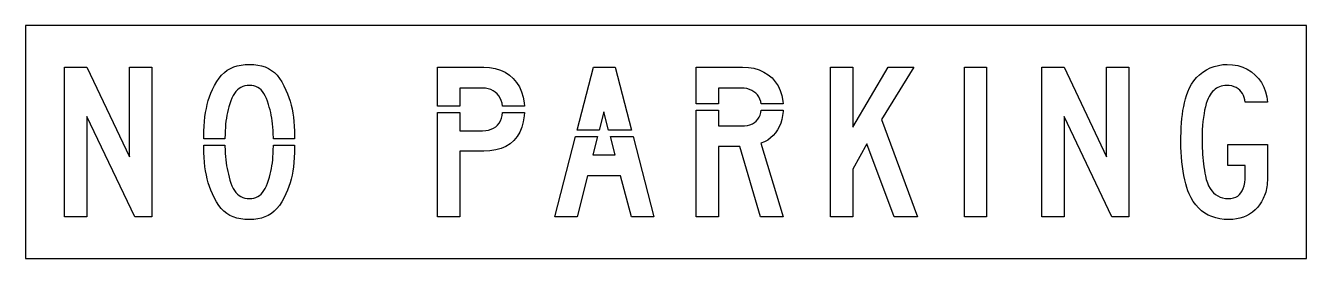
# Model space of a CAD drawing. Extents: x 0 to 99, y 0 to 18.
import ezdxf

# ---------------------------------------------------------------- set-up
doc = ezdxf.new("R2010")
doc.units = 0
doc.layers.add('CUT', color=7, linetype='Continuous')
doc.layers.add('OUTSIDE', color=1, linetype='Continuous')

msp = doc.modelspace()

# ---------------------------------------------------------------- linework, layer by layer
at = {"layer": 'CUT'}
for points in [[(19.0895, 10.4006), (19.0607, 10.6325), (19.0259, 10.8539), (18.9863, 11.0696), (18.9419, 11.2806), (18.8915, 11.4881), (18.8363, 11.6968), (18.7763, 11.909), (18.6983, 12.1513), (18.6143, 12.3704), (18.5219, 12.5664), (18.4223, 12.7403), (18.3143, 12.8922), (18.1967, 13.022), (18.0719, 13.131), (17.9375, 13.2191), (17.7935, 13.2875), (17.6399, 13.3351), (17.4755, 13.3641), (17.3027, 13.3733), (17.1191, 13.3641), (16.9475, 13.3351), (16.7867, 13.2875), (16.6379, 13.2214), (16.4987, 13.1345), (16.3703, 13.0278), (16.2515, 12.9003), (16.1423, 12.753), (16.0415, 12.5838), (15.9479, 12.3936), (15.8639, 12.1826), (15.7859, 11.9496), (15.7175, 11.7281), (15.6563, 11.509), (15.6035, 11.291), (15.5567, 11.0707), (15.5183, 10.847), (15.4859, 10.6174), (15.4607, 10.3786), (15.4403, 10.1293), (15.4259, 9.8672), (15.4151, 9.589), (15.4091, 9.2945), (15.409, 9.251), (13.7671, 9.251), (13.7687, 9.4464), (13.7807, 9.8499), (13.7999, 10.2336), (13.8275, 10.5977), (13.8659, 10.9455), (13.9127, 11.2783), (13.9703, 11.5971), (14.0399, 11.9043), (14.1203, 12.2012), (14.2139, 12.4899), (14.3195, 12.7716), (14.4395, 13.0475), (14.6015, 13.3768), (14.7743, 13.6725), (14.9579, 13.9368), (15.1535, 14.1687), (15.3623, 14.3704), (15.5867, 14.5432), (15.8267, 14.6858), (16.0823, 14.8017), (16.3571, 14.8899), (16.6511, 14.9525), (16.9667, 14.9884), (17.3027, 15), (17.6387, 14.9884), (17.9531, 14.9513), (18.2459, 14.8887), (18.5207, 14.8006), (18.7751, 14.6835), (19.0127, 14.5374), (19.2335, 14.3623), (19.4387, 14.1571), (19.6295, 13.9194), (19.8059, 13.6493), (19.9703, 13.3455), (20.1239, 13.007), (20.2427, 12.7229), (20.3483, 12.4377), (20.4419, 12.1501), (20.5223, 11.8557), (20.5919, 11.5542), (20.6495, 11.2423), (20.6975, 10.9177), (20.7347, 10.578), (20.7623, 10.2209), (20.7827, 9.8441), (20.7935, 9.4441), (20.7952, 9.251), (19.1529, 9.251), (19.1519, 9.3339), (19.1447, 9.6272), (19.1315, 9.9009), (19.1123, 10.1583)], [(95.9419, 5.5461), (95.9179, 5.4), (95.8891, 5.2609), (95.8543, 5.1275), (95.8135, 4.9977), (95.7667, 4.8725), (95.7139, 4.7484), (95.6551, 4.6267), (95.5279, 4.3809), (95.3815, 4.1536), (95.2159, 3.9438), (95.0323, 3.7525), (94.8307, 3.582), (94.6123, 3.4313), (94.3783, 3.3026), (94.1299, 3.1959), (93.8659, 3.1113), (93.5899, 3.0499), (93.3019, 3.0116), (93.0019, 3), (92.6515, 3.0139), (92.3179, 3.0568), (92.0011, 3.1275), (91.6999, 3.2272), (91.4155, 3.3536), (91.1491, 3.5078), (90.9007, 3.6899), (90.6691, 3.8974), (90.4555, 4.1328), (90.2611, 4.3936), (90.0847, 4.68), (89.9287, 4.993), (89.8363, 5.2226), (89.7499, 5.48), (89.6695, 5.7641), (89.5963, 6.0713), (89.5291, 6.3983), (89.4703, 6.7426), (89.4187, 7.0997), (89.3767, 7.4672), (89.3419, 7.8417), (89.3167, 8.2209), (89.3023, 8.6012), (89.2963, 8.9791), (89.2999, 9.3768), (89.3083, 9.7583), (89.3227, 10.1223), (89.3455, 10.4713), (89.3743, 10.8075), (89.4127, 11.131), (89.4595, 11.4429), (89.5147, 11.7455), (89.5807, 12.04), (89.6575, 12.3275), (89.7451, 12.6081), (89.8435, 12.8852), (89.9659, 13.1832), (90.1183, 13.4661), (90.2995, 13.7304), (90.5083, 13.9762), (90.7411, 14.2), (90.9967, 14.4006), (91.2727, 14.5757), (91.5655, 14.7229), (91.8751, 14.8412), (92.1979, 14.9281), (92.5315, 14.9826), (92.8759, 15), (93.2983, 14.9757), (93.7003, 14.9026), (94.0783, 14.7832), (94.4323, 14.6209), (94.7563, 14.418), (95.0491, 14.1768), (95.3083, 13.8997), (95.5303, 13.5901), (95.7115, 13.2504), (95.8507, 12.8817), (95.9455, 12.4875), (95.9911, 12.0713), (94.2655, 12.0713), (94.2439, 12.2591), (94.2031, 12.4365), (94.1419, 12.6012), (94.0627, 12.753), (93.9643, 12.8899), (93.8491, 13.0128), (93.7171, 13.1183), (93.5695, 13.2075), (93.4063, 13.2783), (93.2287, 13.3304), (93.0379, 13.3629), (92.8339, 13.3733), (92.6887, 13.3675), (92.5495, 13.349), (92.4163, 13.32), (92.2879, 13.2783), (92.1655, 13.2249), (92.0491, 13.16), (91.9387, 13.0823), (91.8355, 12.993), (91.7383, 12.8922), (91.6471, 12.7797), (91.5631, 12.6557), (91.4863, 12.5188), (91.4047, 12.3612), (91.3291, 12.1757), (91.2583, 11.9646), (91.1947, 11.7293), (91.1371, 11.473), (91.0867, 11.1971), (91.0423, 10.9038), (91.0063, 10.5965), (90.9775, 10.2765), (90.9559, 9.9461), (90.9427, 9.6087), (90.9391, 9.2643), (90.9403, 9.0197), (90.9463, 8.7739), (90.9547, 8.527), (90.9667, 8.28), (90.9823, 8.0342), (91.0015, 7.7896), (91.0243, 7.5461), (91.0507, 7.3061), (91.0807, 7.0672), (91.1143, 6.833), (91.1515, 6.6023), (91.1911, 6.3762), (91.2619, 6.1026), (91.3459, 5.851), (91.4443, 5.6226), (91.5559, 5.4162), (91.6831, 5.233), (91.8235, 5.0742), (91.9771, 4.9386), (92.1463, 4.8272), (92.3287, 4.7403), (92.5243, 4.6777), (92.7355, 4.6394), (92.9599, 4.6267), (93.1711, 4.6383), (93.3631, 4.6742), (93.5371, 4.7345), (93.6907, 4.8191), (93.8263, 4.9293), (93.9439, 5.0638), (94.0423, 5.2238), (94.1227, 5.4104), (94.1851, 5.6226), (94.2295, 5.8603), (94.2559, 6.1246), (94.2655, 6.4168), (94.2655, 7.1901), (92.9179, 7.1901), (92.9179, 8.8168), (95.9911, 8.8168), (95.9911, 6.4168), (95.9899, 6.2197), (95.9839, 6.0354), (95.9743, 5.8626), (95.9599, 5.6991)], [(3.0089, 3.2029), (3.0089, 14.7971), (4.7345, 14.7971), (8.0189, 7.8406), (8.0189, 14.7971), (9.7457, 14.7971), (9.7457, 3.2029), (8.4401, 3.2029), (4.7345, 10.9733), (4.7345, 3.2029)], [(36.6822, 12.3983), (36.5754, 12.5699), (36.4494, 12.7229), (36.303, 12.8539), (36.1386, 12.9652), (35.9574, 13.0533), (35.7594, 13.1171), (35.5482, 13.1565), (35.3226, 13.1693), (33.5538, 13.1693), (33.5538, 11.7727), (31.8282, 11.7727), (31.8282, 14.7971), (35.4066, 14.7971), (35.8674, 14.7704), (36.2982, 14.6916), (36.699, 14.5629), (37.0674, 14.3878), (37.401, 14.1664), (37.6962, 13.902), (37.953, 13.5971), (38.1666, 13.2539), (38.3382, 12.8748), (38.4618, 12.462), (38.5386, 12.0168), (38.5521, 11.7727), (36.8673, 11.7727), (36.867, 11.7791), (36.8298, 12.0017), (36.7674, 12.2093)], [(45.5748, 14.7971), (46.8316, 9.9223), (45.0661, 9.9223), (44.6904, 11.3397), (44.3325, 9.9223), (42.6332, 9.9223), (43.89, 14.7971)], [(56.4474, 12.7728), (56.301, 12.891), (56.1366, 12.9896), (55.9554, 13.0672), (55.7574, 13.1241), (55.5462, 13.1577), (55.3206, 13.1693), (53.5518, 13.1693), (53.5518, 11.9559), (51.8262, 11.9559), (51.8262, 14.7971), (55.4046, 14.7971), (55.8654, 14.7716), (56.2962, 14.6986), (56.697, 14.5768), (57.0654, 14.411), (57.399, 14.2023), (57.6942, 13.953), (57.951, 13.6643), (58.1646, 13.3386), (58.3362, 12.978), (58.4598, 12.5838), (58.5366, 12.1594), (58.5484, 11.9559), (56.8587, 11.9559), (56.8278, 12.1246), (56.7654, 12.3113), (56.6802, 12.4829), (56.5734, 12.6371)], [(62.2044, 3.2029), (62.2044, 14.7971), (63.93, 14.7971), (63.93, 10.1594), (66.6672, 14.7971), (68.646, 14.7971), (66.162, 10.7287), (68.9412, 3.2029), (67.1304, 3.2029), (65.0256, 8.8574), (63.93, 6.9049), (63.93, 3.2029)], [(72.5826, 3.2029), (72.5826, 14.7971), (74.2662, 14.7971), (74.2662, 3.2029)], [(78.5401, 14.7971), (80.2657, 14.7971), (83.5501, 7.8406), (83.5501, 14.7971), (85.2769, 14.7971), (85.2769, 3.2029), (83.9713, 3.2029), (80.2657, 10.9733), (80.2657, 3.2029), (78.5401, 3.2029)], [(37.1238, 8.6614), (36.753, 8.4991), (36.3426, 8.382), (35.8938, 8.3113), (35.4066, 8.2881), (33.5538, 8.2881), (33.5538, 3.2029), (31.8282, 3.2029), (31.8282, 11.2707), (33.5538, 11.2707), (33.5538, 9.8742), (35.3226, 9.8742), (35.565, 9.887), (35.7894, 9.9252), (35.9922, 9.9867), (36.1758, 10.0725), (36.339, 10.1803), (36.4806, 10.3125), (36.6018, 10.4655), (36.7014, 10.6406), (36.7794, 10.8354), (36.8358, 11.0522), (36.867, 11.2707), (38.5521, 11.2707), (38.541, 11.0336), (38.4714, 10.5675), (38.355, 10.142), (38.1954, 9.7583), (37.9914, 9.4186), (37.7442, 9.1217), (37.4538, 8.8701)], [(53.5518, 10.2406), (55.3206, 10.2406), (55.563, 10.2522), (55.7874, 10.2846), (55.9902, 10.338), (56.1738, 10.4122), (56.337, 10.5072), (56.4786, 10.622), (56.5998, 10.7565), (56.6994, 10.9096), (56.7774, 11.0823), (56.8338, 11.2725), (56.8632, 11.4539), (58.5541, 11.4539), (58.551, 11.3675), (58.5138, 11.0452), (58.4526, 10.7403), (58.3674, 10.4528), (58.2582, 10.1849), (58.1262, 9.9357), (57.969, 9.7072), (57.789, 9.4997), (57.5862, 9.3142), (57.3594, 9.1519), (57.1086, 9.0128), (56.8362, 8.898), (58.563, 3.2029), (56.7942, 3.2029), (55.1946, 8.6545), (53.5518, 8.6545), (53.5518, 3.2029), (51.8262, 3.2029), (51.8262, 11.4539), (53.5518, 11.4539)], [(43.848, 8.0029), (45.5748, 8.0029), (45.1991, 9.4203), (46.961, 9.4203), (48.564, 3.2029), (46.8372, 3.2029), (45.9948, 6.3762), (43.4268, 6.3762), (42.6264, 3.2029), (40.9008, 3.2029), (42.5037, 9.4203), (44.2058, 9.4203)], [(20.5919, 6.4307), (20.5223, 6.127), (20.4419, 5.8336), (20.3483, 5.5484), (20.2427, 5.269), (20.1239, 4.993), (19.9703, 4.6626), (19.8035, 4.3646), (19.6235, 4.098), (19.4291, 3.8614), (19.2203, 3.6551), (18.9971, 3.4777), (18.7571, 3.3293), (18.5015, 3.2087), (18.2291, 3.1159), (17.9387, 3.051), (17.6291, 3.0128), (17.3027, 3), (16.9559, 3.0128), (16.6343, 3.051), (16.3343, 3.1159), (16.0547, 3.2087), (15.7955, 3.3293), (15.5555, 3.4777), (15.3323, 3.6551), (15.1247, 3.8614), (14.9339, 4.098), (14.7563, 4.3646), (14.5919, 4.6626), (14.4395, 4.993), (14.3195, 5.2771), (14.2139, 5.5623), (14.1203, 5.851), (14.0399, 6.1455), (13.9703, 6.4481), (13.9127, 6.7623), (13.8659, 7.0904), (13.8275, 7.4336), (13.7999, 7.7965), (13.7807, 8.1791), (13.7687, 8.5872), (13.7674, 8.749), (15.4097, 8.749), (15.4103, 8.6754), (15.4175, 8.3901), (15.4307, 8.1212), (15.4499, 7.8672), (15.4739, 7.6261), (15.5027, 7.393), (15.5363, 7.167), (15.5759, 6.9455), (15.6203, 6.7252), (15.6707, 6.5049), (15.7259, 6.2812), (15.7859, 6.0504), (15.8639, 5.8174), (15.9479, 5.6064), (16.0415, 5.4162), (16.1423, 5.247), (16.2515, 5.0997), (16.3703, 4.9722), (16.4987, 4.8655), (16.6379, 4.7786), (16.7867, 4.7125), (16.9475, 4.6649), (17.1191, 4.6359), (17.3027, 4.6267), (17.4755, 4.6359), (17.6399, 4.6649), (17.7935, 4.7125), (17.9375, 4.7786), (18.0719, 4.8655), (18.1967, 4.9722), (18.3143, 5.0997), (18.4223, 5.247), (18.5219, 5.4162), (18.6143, 5.6064), (18.6983, 5.8174), (18.7763, 6.0504), (18.8459, 6.28), (18.9059, 6.5026), (18.9599, 6.7206), (19.0055, 6.9386), (19.0439, 7.1577), (19.0763, 7.3826), (19.1015, 7.6168), (19.1219, 7.8614), (19.1375, 8.1212), (19.1471, 8.3994), (19.1531, 8.6974), (19.1535, 8.749), (20.7949, 8.749), (20.7935, 8.5861), (20.7827, 8.1768), (20.7623, 7.7907), (20.7347, 7.4243), (20.6975, 7.0777), (20.6495, 6.7472)]]:
    msp.add_lwpolyline(points, close=True, dxfattribs=at)
at = {"layer": 'OUTSIDE'}
msp.add_lwpolyline([(0, 0), (99, 0), (99, 18), (0, 18)], close=True, dxfattribs=at)

doc.saveas('drawing.dxf')
